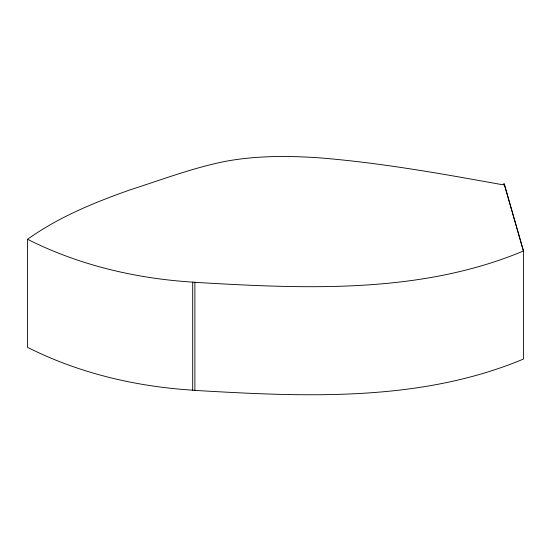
<?xml version="1.0" encoding="UTF-8"?>
<svg xmlns="http://www.w3.org/2000/svg" width="551" height="551" viewBox="0 0 551 551"><rect width="100%" height="100%" fill="white"/><g stroke="black" fill="none" stroke-linecap="round" stroke-linejoin="round"><path stroke-width="0.83" d="M27.55 239.292C58.874 216.894 94.848 202.245 130.98 189.558C162.393 179.488 193.429 167.656 225.882 161.271C257.117 155.527 289.096 155.699 320.668 157.944C381.664 162.951 441.985 173.792 502.154 184.675L504.062 183.876L523.45 251.001L523.45 359.059C420.558 402.072 306.053 396.899 197.086 390.521L192.692 390.177C135.58 386.547 78.793 373.192 27.55 347.344L27.55 239.292C78.793 265.134 135.58 278.496 192.692 282.126L197.086 282.463C306.053 288.841 420.558 294.014 523.45 251.001L504.392 184.137M504.062 183.876L504.096 185.529M194.882 282.291L194.882 390.349M192.692 282.126L192.692 390.177"/></g></svg>
